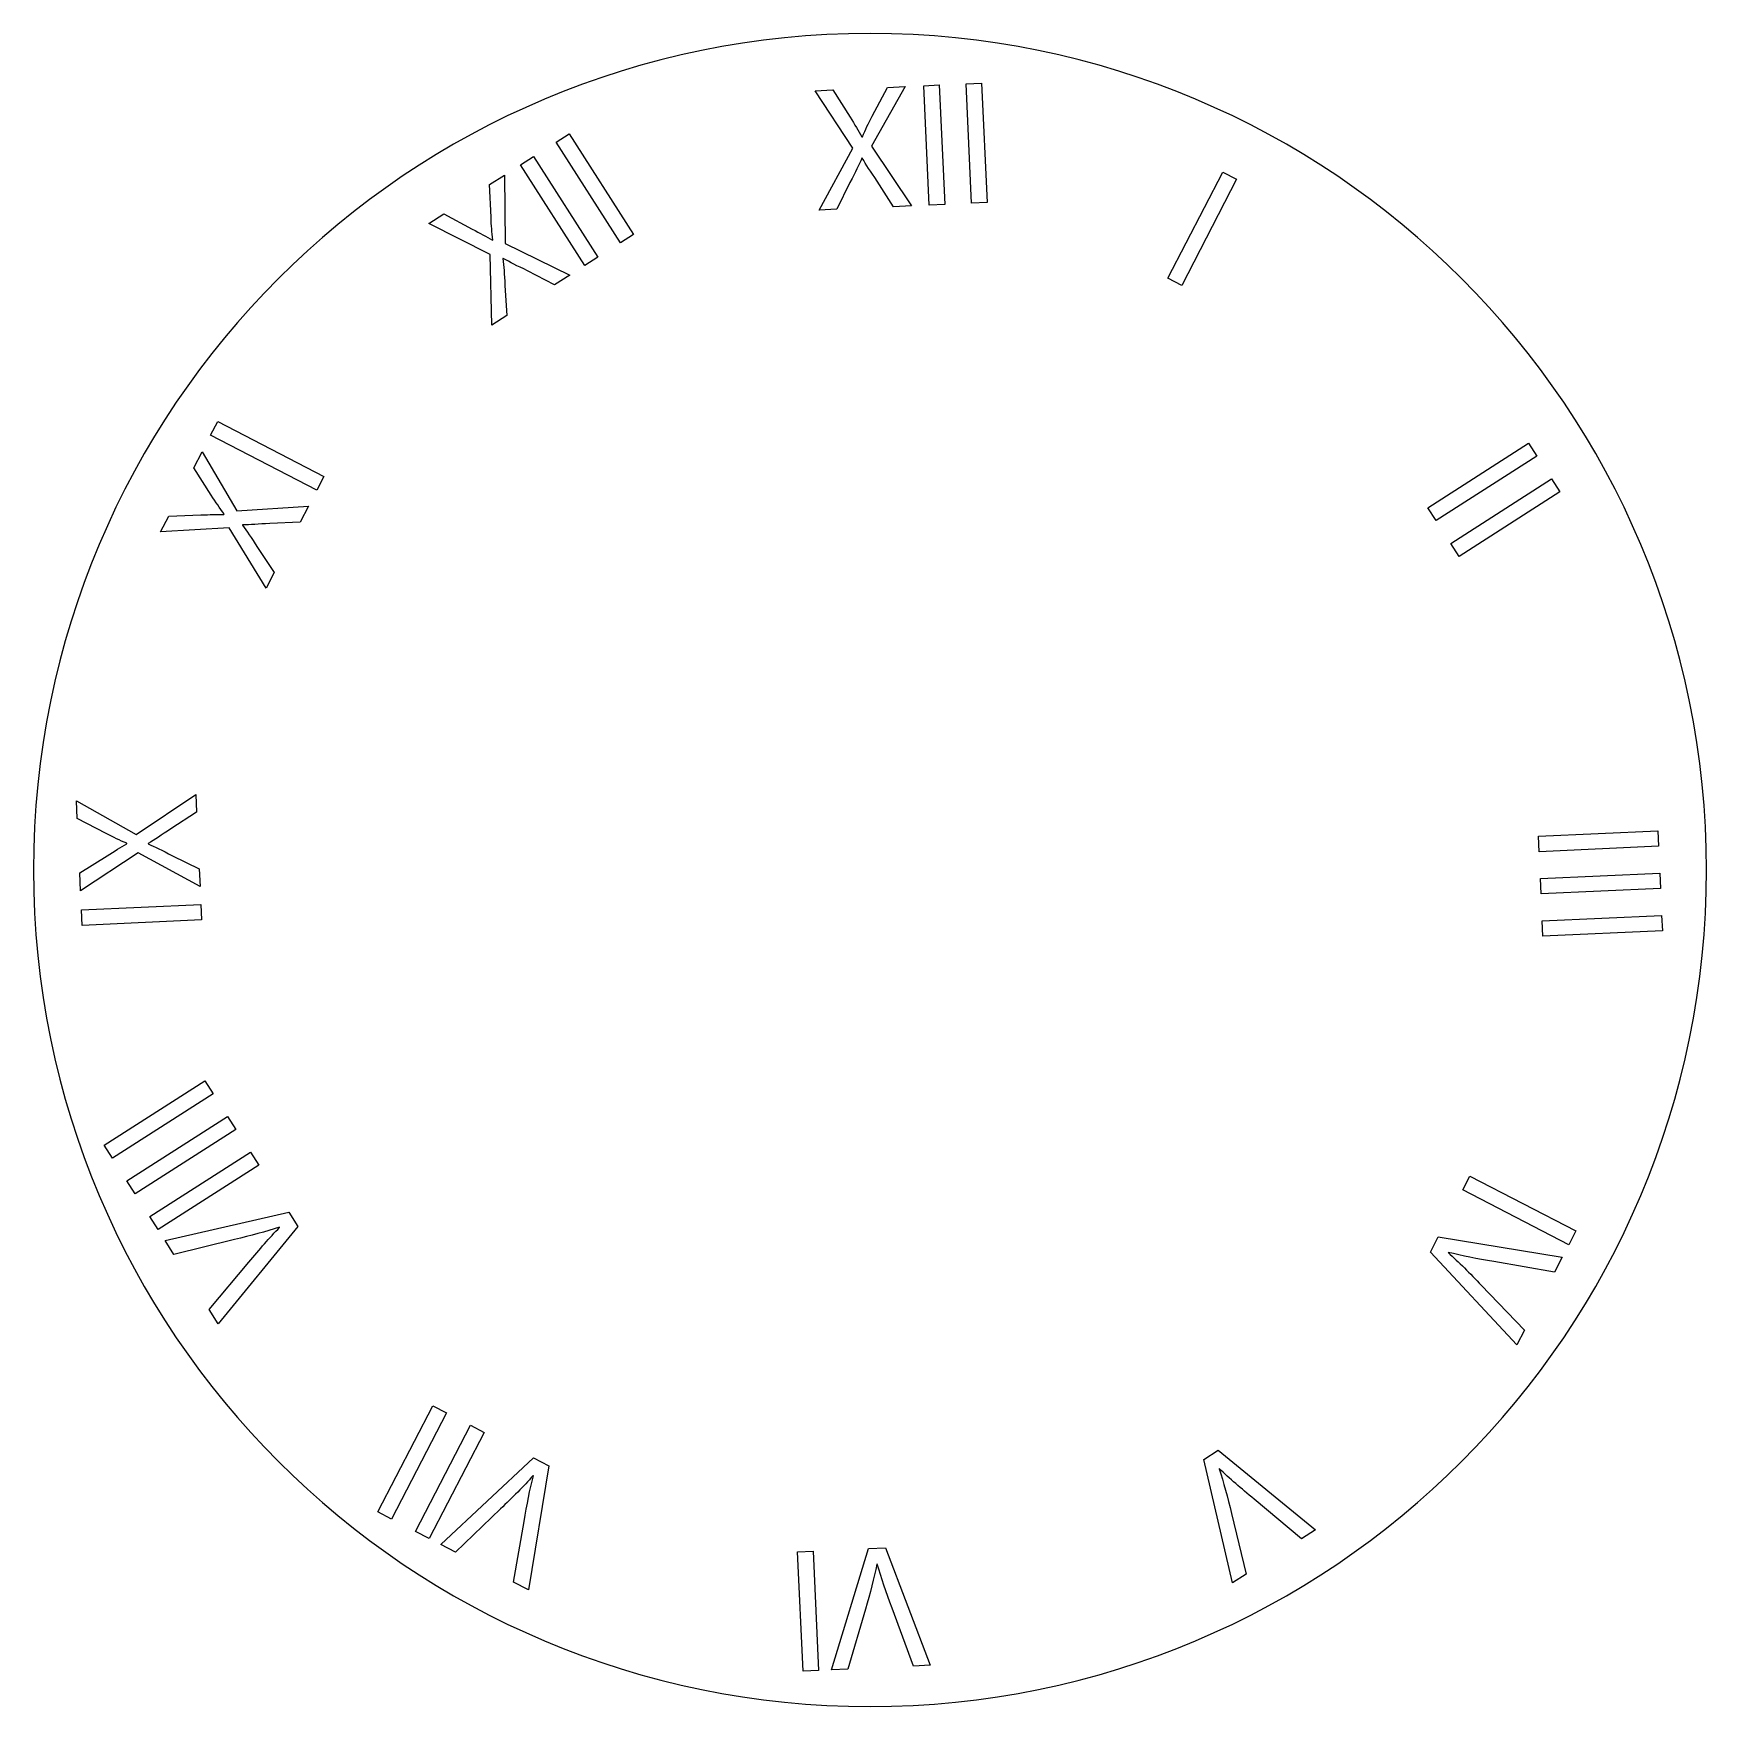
# Model space of a CAD drawing. Header units: centimetres. Extents: x -9 to 9, y -9 to 9.
import ezdxf

# ---------------------------------------------------------------- set-up
doc = ezdxf.new("R2010")
doc.units = ezdxf.units.CM
doc.header["$MEASUREMENT"] = 0
doc.layers.add('Camada 1', color=7, linetype='Continuous')

msp = doc.modelspace()

# ---------------------------------------------------------------- linework, layer by layer
at = {"layer": 'Camada 1'}
for points, knots in [([(-8.99057, 0.00013), (-8.99057, 4.96538), (-4.96525, 8.9907), (0, 8.9907), (0, 8.9907), (4.96525, 8.9907), (8.99057, 4.96538), (8.99057, 0.00013), (8.99057, 0.00013), (8.99057, -4.96538), (4.96525, -8.99073), (0, -8.99073), (0, -8.99073), (-4.96525, -8.99073), (-8.99057, -4.96538), (-8.99057, 0.00013)], [0, 0, 0, 0, 0.2, 0.2, 0.2, 0.2, 0.4, 0.4, 0.4, 0.4, 0.6, 0.6, 0.6, 0.6, 1, 1, 1, 1]), ([(1.03307, 8.4501), (1.03307, 8.4501), (1.09194, 7.16737), (1.09194, 7.16737), (1.09194, 7.16737), (1.09194, 7.16737), (1.25754, 7.17496), (1.25754, 7.17496), (1.25754, 7.17496), (1.25754, 7.17496), (1.19867, 8.45769), (1.19867, 8.45769), (1.19867, 8.45769), (1.19867, 8.45769), (1.03307, 8.4501), (1.03307, 8.4501)], [0, 0, 0, 0, 0.2, 0.2, 0.2, 0.2, 0.4, 0.4, 0.4, 0.4, 0.6, 0.6, 0.6, 0.6, 1, 1, 1, 1]), ([(0.445, 7.13769), (0.445, 7.13769), (0.01511, 7.77785), (0.01511, 7.77785), (0.01511, 7.77785), (0.01511, 7.77785), (0.37661, 8.41999), (0.37661, 8.41999), (0.37661, 8.41999), (0.37661, 8.41999), (0.18632, 8.41126), (0.18632, 8.41126), (0.18632, 8.41126), (0.18632, 8.41126), (0.025, 8.10252), (0.025, 8.10252), (0.025, 8.10252), (-0.01882, 8.01851), (-0.04847, 7.95803), (-0.08112, 7.88024), (-0.08112, 7.88024), (-0.08112, 7.88024), (-0.08686, 7.87998), (-0.08686, 7.87998), (-0.08686, 7.87998), (-0.12427, 7.94692), (-0.16338, 8.00997), (-0.21479, 8.09154), (-0.21479, 8.09154), (-0.21479, 8.09154), (-0.39799, 8.38446), (-0.39799, 8.38446), (-0.39799, 8.38446), (-0.39799, 8.38446), (-0.59024, 8.37565), (-0.59024, 8.37565), (-0.59024, 8.37565), (-0.59024, 8.37565), (-0.18432, 7.75917), (-0.18432, 7.75917), (-0.18432, 7.75917), (-0.18432, 7.75917), (-0.54661, 7.09221), (-0.54661, 7.09221), (-0.54661, 7.09221), (-0.54661, 7.09221), (-0.3563, 7.10094), (-0.3563, 7.10094), (-0.3563, 7.10094), (-0.3563, 7.10094), (-0.21507, 7.38968), (-0.21507, 7.38968), (-0.21507, 7.38968), (-0.15363, 7.50501), (-0.12061, 7.57521), (-0.08783, 7.65106), (-0.08783, 7.65106), (-0.08783, 7.65106), (-0.08402, 7.65125), (-0.08402, 7.65125), (-0.08402, 7.65125), (-0.04063, 7.57889), (0.00448, 7.51036), (0.07605, 7.40495), (0.07605, 7.40495), (0.07605, 7.40495), (0.25277, 7.12888), (0.25277, 7.12888), (0.25277, 7.12888), (0.25277, 7.12888), (0.445, 7.13769), (0.445, 7.13769)], [0, 0, 0, 0, 0.05263158, 0.05263158, 0.05263158, 0.05263158, 0.10526316, 0.10526316, 0.10526316, 0.10526316, 0.15789474, 0.15789474, 0.15789474, 0.15789474, 0.21052632, 0.21052632, 0.21052632, 0.21052632, 0.26315789, 0.26315789, 0.26315789, 0.26315789, 0.31578947, 0.31578947, 0.31578947, 0.31578947, 0.36842105, 0.36842105, 0.36842105, 0.36842105, 0.42105263, 0.42105263, 0.42105263, 0.42105263, 0.47368421, 0.47368421, 0.47368421, 0.47368421, 0.52631579, 0.52631579, 0.52631579, 0.52631579, 0.57894737, 0.57894737, 0.57894737, 0.57894737, 0.63157895, 0.63157895, 0.63157895, 0.63157895, 0.68421053, 0.68421053, 0.68421053, 0.68421053, 0.73684211, 0.73684211, 0.73684211, 0.73684211, 0.78947368, 0.78947368, 0.78947368, 0.78947368, 0.84210526, 0.84210526, 0.84210526, 0.84210526, 0.89473684, 0.89473684, 0.89473684, 0.89473684, 1, 1, 1, 1]), ([(0.57827, 8.42923), (0.57827, 8.42923), (0.63714, 7.1465), (0.63714, 7.1465), (0.63714, 7.1465), (0.63714, 7.1465), (0.80272, 7.15409), (0.80272, 7.15409), (0.80272, 7.15409), (0.80272, 7.15409), (0.74385, 8.43682), (0.74385, 8.43682), (0.74385, 8.43682), (0.74385, 8.43682), (0.57827, 8.42923), (0.57827, 8.42923)], [0, 0, 0, 0, 0.2, 0.2, 0.2, 0.2, 0.4, 0.4, 0.4, 0.4, 0.6, 0.6, 0.6, 0.6, 1, 1, 1, 1]), ([(-3.37386, 7.82288), (-3.37386, 7.82288), (-2.68152, 6.74142), (-2.68152, 6.74142), (-2.68152, 6.74142), (-2.68152, 6.74142), (-2.54193, 6.8308), (-2.54193, 6.8308), (-2.54193, 6.8308), (-2.54193, 6.8308), (-3.23427, 7.91226), (-3.23427, 7.91226), (-3.23427, 7.91226), (-3.23427, 7.91226), (-3.37386, 7.82288), (-3.37386, 7.82288)], [0, 0, 0, 0, 0.2, 0.2, 0.2, 0.2, 0.4, 0.4, 0.4, 0.4, 0.6, 0.6, 0.6, 0.6, 1, 1, 1, 1]), ([(-3.75732, 7.5774), (-3.75732, 7.5774), (-3.06498, 6.49594), (-3.06498, 6.49594), (-3.06498, 6.49594), (-3.06498, 6.49594), (-2.92541, 6.58529), (-2.92541, 6.58529), (-2.92541, 6.58529), (-2.92541, 6.58529), (-3.61772, 7.66675), (-3.61772, 7.66675), (-3.61772, 7.66675), (-3.61772, 7.66675), (-3.75732, 7.5774), (-3.75732, 7.5774)], [0, 0, 0, 0, 0.2, 0.2, 0.2, 0.2, 0.4, 0.4, 0.4, 0.4, 0.6, 0.6, 0.6, 0.6, 1, 1, 1, 1]), ([(-3.22699, 6.39225), (-3.22699, 6.39225), (-3.91935, 6.73171), (-3.91935, 6.73171), (-3.91935, 6.73171), (-3.91935, 6.73171), (-3.92734, 7.46857), (-3.92734, 7.46857), (-3.92734, 7.46857), (-3.92734, 7.46857), (-4.08778, 7.36586), (-4.08778, 7.36586), (-4.08778, 7.36586), (-4.08778, 7.36586), (-4.0731, 7.01783), (-4.0731, 7.01783), (-4.0731, 7.01783), (-4.06905, 6.92316), (-4.0645, 6.85593), (-4.05384, 6.77227), (-4.05384, 6.77227), (-4.05384, 6.77227), (-4.05868, 6.76917), (-4.05868, 6.76917), (-4.05868, 6.76917), (-4.12453, 6.80846), (-4.18997, 6.84349), (-4.27527, 6.88842), (-4.27527, 6.88842), (-4.27527, 6.88842), (-4.58039, 7.0505), (-4.58039, 7.0505), (-4.58039, 7.0505), (-4.58039, 7.0505), (-4.74245, 6.94676), (-4.74245, 6.94676), (-4.74245, 6.94676), (-4.74245, 6.94676), (-4.08266, 6.61585), (-4.08266, 6.61585), (-4.08266, 6.61585), (-4.08266, 6.61585), (-4.06295, 5.85708), (-4.06295, 5.85708), (-4.06295, 5.85708), (-4.06295, 5.85708), (-3.90248, 5.95982), (-3.90248, 5.95982), (-3.90248, 5.95982), (-3.90248, 5.95982), (-3.92457, 6.2805), (-3.92457, 6.2805), (-3.92457, 6.2805), (-3.92899, 6.41112), (-3.93547, 6.48841), (-3.94505, 6.57051), (-3.94505, 6.57051), (-3.94505, 6.57051), (-3.94185, 6.57255), (-3.94185, 6.57255), (-3.94185, 6.57255), (-3.86808, 6.53154), (-3.79479, 6.49479), (-3.68004, 6.43928), (-3.68004, 6.43928), (-3.68004, 6.43928), (-3.38902, 6.28852), (-3.38902, 6.28852), (-3.38902, 6.28852), (-3.38902, 6.28852), (-3.22699, 6.39225), (-3.22699, 6.39225)], [0, 0, 0, 0, 0.05263158, 0.05263158, 0.05263158, 0.05263158, 0.10526316, 0.10526316, 0.10526316, 0.10526316, 0.15789474, 0.15789474, 0.15789474, 0.15789474, 0.21052632, 0.21052632, 0.21052632, 0.21052632, 0.26315789, 0.26315789, 0.26315789, 0.26315789, 0.31578947, 0.31578947, 0.31578947, 0.31578947, 0.36842105, 0.36842105, 0.36842105, 0.36842105, 0.42105263, 0.42105263, 0.42105263, 0.42105263, 0.47368421, 0.47368421, 0.47368421, 0.47368421, 0.52631579, 0.52631579, 0.52631579, 0.52631579, 0.57894737, 0.57894737, 0.57894737, 0.57894737, 0.63157895, 0.63157895, 0.63157895, 0.63157895, 0.68421053, 0.68421053, 0.68421053, 0.68421053, 0.73684211, 0.73684211, 0.73684211, 0.73684211, 0.78947368, 0.78947368, 0.78947368, 0.78947368, 0.84210526, 0.84210526, 0.84210526, 0.84210526, 0.89473684, 0.89473684, 0.89473684, 0.89473684, 1, 1, 1, 1]), ([(3.79293, 7.49924), (3.79293, 7.49924), (3.20254, 6.35894), (3.20254, 6.35894), (3.20254, 6.35894), (3.20254, 6.35894), (3.34973, 6.28271), (3.34973, 6.28271), (3.34973, 6.28271), (3.34973, 6.28271), (3.94012, 7.42304), (3.94012, 7.42304), (3.94012, 7.42304), (3.94012, 7.42304), (3.79293, 7.49924), (3.79293, 7.49924)], [0, 0, 0, 0, 0.2, 0.2, 0.2, 0.2, 0.4, 0.4, 0.4, 0.4, 0.6, 0.6, 0.6, 0.6, 1, 1, 1, 1]), ([(-7.08612, 4.67193), (-7.08612, 4.67193), (-5.94579, 4.08154), (-5.94579, 4.08154), (-5.94579, 4.08154), (-5.94579, 4.08154), (-5.86959, 4.22873), (-5.86959, 4.22873), (-5.86959, 4.22873), (-5.86959, 4.22873), (-7.0099, 4.81909), (-7.0099, 4.81909), (-7.0099, 4.81909), (-7.0099, 4.81909), (-7.08612, 4.67193), (-7.08612, 4.67193)], [0, 0, 0, 0, 0.2, 0.2, 0.2, 0.2, 0.4, 0.4, 0.4, 0.4, 0.6, 0.6, 0.6, 0.6, 1, 1, 1, 1]), ([(7.07787, 4.58645), (7.07787, 4.58645), (5.99641, 3.89409), (5.99641, 3.89409), (5.99641, 3.89409), (5.99641, 3.89409), (6.08581, 3.75452), (6.08581, 3.75452), (6.08581, 3.75452), (6.08581, 3.75452), (7.16724, 4.44683), (7.16724, 4.44683), (7.16724, 4.44683), (7.16724, 4.44683), (7.07787, 4.58645), (7.07787, 4.58645)], [0, 0, 0, 0, 0.2, 0.2, 0.2, 0.2, 0.4, 0.4, 0.4, 0.4, 0.6, 0.6, 0.6, 0.6, 1, 1, 1, 1]), ([(-6.03425, 3.91073), (-6.03425, 3.91073), (-6.80358, 3.8585), (-6.80358, 3.8585), (-6.80358, 3.8585), (-6.80358, 3.8585), (-7.17894, 4.49263), (-7.17894, 4.49263), (-7.17894, 4.49263), (-7.17894, 4.49263), (-7.26654, 4.32346), (-7.26654, 4.32346), (-7.26654, 4.32346), (-7.26654, 4.32346), (-7.07982, 4.0294), (-7.07982, 4.0294), (-7.07982, 4.0294), (-7.02894, 3.94947), (-6.9914, 3.89351), (-6.94036, 3.82636), (-6.94036, 3.82636), (-6.94036, 3.82636), (-6.94303, 3.82125), (-6.94303, 3.82125), (-6.94303, 3.82125), (-7.01968, 3.82233), (-7.09387, 3.81998), (-7.1902, 3.81625), (-7.1902, 3.81625), (-7.1902, 3.81625), (-7.53548, 3.80408), (-7.53548, 3.80408), (-7.53548, 3.80408), (-7.53548, 3.80408), (-7.62396, 3.63321), (-7.62396, 3.63321), (-7.62396, 3.63321), (-7.62396, 3.63321), (-6.88712, 3.67652), (-6.88712, 3.67652), (-6.88712, 3.67652), (-6.88712, 3.67652), (-6.49067, 3.02927), (-6.49067, 3.02927), (-6.49067, 3.02927), (-6.49067, 3.02927), (-6.40307, 3.19847), (-6.40307, 3.19847), (-6.40307, 3.19847), (-6.40307, 3.19847), (-6.58248, 3.46514), (-6.58248, 3.46514), (-6.58248, 3.46514), (-6.65164, 3.57603), (-6.69591, 3.63974), (-6.74525, 3.70602), (-6.74525, 3.70602), (-6.74525, 3.70602), (-6.7435, 3.70938), (-6.7435, 3.70938), (-6.7435, 3.70938), (-6.65912, 3.71076), (-6.57726, 3.71557), (-6.45016, 3.72486), (-6.45016, 3.72486), (-6.45016, 3.72486), (-6.12274, 3.73984), (-6.12274, 3.73984), (-6.12274, 3.73984), (-6.12274, 3.73984), (-6.03425, 3.91073), (-6.03425, 3.91073)], [0, 0, 0, 0, 0.05263158, 0.05263158, 0.05263158, 0.05263158, 0.10526316, 0.10526316, 0.10526316, 0.10526316, 0.15789474, 0.15789474, 0.15789474, 0.15789474, 0.21052632, 0.21052632, 0.21052632, 0.21052632, 0.26315789, 0.26315789, 0.26315789, 0.26315789, 0.31578947, 0.31578947, 0.31578947, 0.31578947, 0.36842105, 0.36842105, 0.36842105, 0.36842105, 0.42105263, 0.42105263, 0.42105263, 0.42105263, 0.47368421, 0.47368421, 0.47368421, 0.47368421, 0.52631579, 0.52631579, 0.52631579, 0.52631579, 0.57894737, 0.57894737, 0.57894737, 0.57894737, 0.63157895, 0.63157895, 0.63157895, 0.63157895, 0.68421053, 0.68421053, 0.68421053, 0.68421053, 0.73684211, 0.73684211, 0.73684211, 0.73684211, 0.78947368, 0.78947368, 0.78947368, 0.78947368, 0.84210526, 0.84210526, 0.84210526, 0.84210526, 0.89473684, 0.89473684, 0.89473684, 0.89473684, 1, 1, 1, 1]), ([(7.32335, 4.20299), (7.32335, 4.20299), (6.24189, 3.51065), (6.24189, 3.51065), (6.24189, 3.51065), (6.24189, 3.51065), (6.33127, 3.37108), (6.33127, 3.37108), (6.33127, 3.37108), (6.33127, 3.37108), (7.4127, 4.06339), (7.4127, 4.06339), (7.4127, 4.06339), (7.4127, 4.06339), (7.32335, 4.20299), (7.32335, 4.20299)], [0, 0, 0, 0, 0.2, 0.2, 0.2, 0.2, 0.4, 0.4, 0.4, 0.4, 0.6, 0.6, 0.6, 0.6, 1, 1, 1, 1]), ([(-7.24551, 0.81283), (-7.24551, 0.81283), (-7.88567, 0.38296), (-7.88567, 0.38296), (-7.88567, 0.38296), (-7.88567, 0.38296), (-8.52781, 0.74443), (-8.52781, 0.74443), (-8.52781, 0.74443), (-8.52781, 0.74443), (-8.51908, 0.55414), (-8.51908, 0.55414), (-8.51908, 0.55414), (-8.51908, 0.55414), (-8.21034, 0.39282), (-8.21034, 0.39282), (-8.21034, 0.39282), (-8.12633, 0.349), (-8.06585, 0.31935), (-7.98806, 0.28667), (-7.98806, 0.28667), (-7.98806, 0.28667), (-7.9878, 0.28095), (-7.9878, 0.28095), (-7.9878, 0.28095), (-8.05474, 0.24356), (-8.11779, 0.20443), (-8.19936, 0.15302), (-8.19936, 0.15302), (-8.19936, 0.15302), (-8.49228, -0.03018), (-8.49228, -0.03018), (-8.49228, -0.03018), (-8.49228, -0.03018), (-8.48347, -0.22243), (-8.48347, -0.22243), (-8.48347, -0.22243), (-8.48347, -0.22243), (-7.86702, 0.18349), (-7.86702, 0.18349), (-7.86702, 0.18349), (-7.86702, 0.18349), (-7.20006, -0.17878), (-7.20006, -0.17878), (-7.20006, -0.17878), (-7.20006, -0.17878), (-7.20879, 0.01153), (-7.20879, 0.01153), (-7.20879, 0.01153), (-7.20879, 0.01153), (-7.49753, 0.15276), (-7.49753, 0.15276), (-7.49753, 0.15276), (-7.61286, 0.2142), (-7.68306, 0.24724), (-7.75891, 0.28), (-7.75891, 0.28), (-7.75891, 0.28), (-7.7591, 0.28381), (-7.7591, 0.28381), (-7.7591, 0.28381), (-7.68671, 0.32723), (-7.61821, 0.37231), (-7.5128, 0.44388), (-7.5128, 0.44388), (-7.5128, 0.44388), (-7.23673, 0.62057), (-7.23673, 0.62057), (-7.23673, 0.62057), (-7.23673, 0.62057), (-7.24551, 0.81283), (-7.24551, 0.81283)], [0, 0, 0, 0, 0.05263158, 0.05263158, 0.05263158, 0.05263158, 0.10526316, 0.10526316, 0.10526316, 0.10526316, 0.15789474, 0.15789474, 0.15789474, 0.15789474, 0.21052632, 0.21052632, 0.21052632, 0.21052632, 0.26315789, 0.26315789, 0.26315789, 0.26315789, 0.31578947, 0.31578947, 0.31578947, 0.31578947, 0.36842105, 0.36842105, 0.36842105, 0.36842105, 0.42105263, 0.42105263, 0.42105263, 0.42105263, 0.47368421, 0.47368421, 0.47368421, 0.47368421, 0.52631579, 0.52631579, 0.52631579, 0.52631579, 0.57894737, 0.57894737, 0.57894737, 0.57894737, 0.63157895, 0.63157895, 0.63157895, 0.63157895, 0.68421053, 0.68421053, 0.68421053, 0.68421053, 0.73684211, 0.73684211, 0.73684211, 0.73684211, 0.78947368, 0.78947368, 0.78947368, 0.78947368, 0.84210526, 0.84210526, 0.84210526, 0.84210526, 0.89473684, 0.89473684, 0.89473684, 0.89473684, 1, 1, 1, 1]), ([(8.4663, 0.42138), (8.4663, 0.42138), (7.1836, 0.36254), (7.1836, 0.36254), (7.1836, 0.36254), (7.1836, 0.36254), (7.19119, 0.19694), (7.19119, 0.19694), (7.19119, 0.19694), (7.19119, 0.19694), (8.47389, 0.25581), (8.47389, 0.25581), (8.47389, 0.25581), (8.47389, 0.25581), (8.4663, 0.42138), (8.4663, 0.42138)], [0, 0, 0, 0, 0.2, 0.2, 0.2, 0.2, 0.4, 0.4, 0.4, 0.4, 0.6, 0.6, 0.6, 0.6, 1, 1, 1, 1]), ([(8.48717, -0.03342), (8.48717, -0.03342), (7.20444, -0.09229), (7.20444, -0.09229), (7.20444, -0.09229), (7.20444, -0.09229), (7.21203, -0.25787), (7.21203, -0.25787), (7.21203, -0.25787), (7.21203, -0.25787), (8.49476, -0.199), (8.49476, -0.199), (8.49476, -0.199), (8.49476, -0.199), (8.48717, -0.03342), (8.48717, -0.03342)], [0, 0, 0, 0, 0.2, 0.2, 0.2, 0.2, 0.4, 0.4, 0.4, 0.4, 0.6, 0.6, 0.6, 0.6, 1, 1, 1, 1]), ([(-8.46635, -0.59534), (-8.46635, -0.59534), (-7.18362, -0.5365), (-7.18362, -0.5365), (-7.18362, -0.5365), (-7.18362, -0.5365), (-7.19121, -0.3709), (-7.19121, -0.3709), (-7.19121, -0.3709), (-7.19121, -0.3709), (-8.47394, -0.42977), (-8.47394, -0.42977), (-8.47394, -0.42977), (-8.47394, -0.42977), (-8.46635, -0.59534), (-8.46635, -0.59534)], [0, 0, 0, 0, 0.2, 0.2, 0.2, 0.2, 0.4, 0.4, 0.4, 0.4, 0.6, 0.6, 0.6, 0.6, 1, 1, 1, 1]), ([(8.50805, -0.48826), (8.50805, -0.48826), (7.2253, -0.54713), (7.2253, -0.54713), (7.2253, -0.54713), (7.2253, -0.54713), (7.23289, -0.71271), (7.23289, -0.71271), (7.23289, -0.71271), (7.23289, -0.71271), (8.51564, -0.65384), (8.51564, -0.65384), (8.51564, -0.65384), (8.51564, -0.65384), (8.50805, -0.48826), (8.50805, -0.48826)], [0, 0, 0, 0, 0.2, 0.2, 0.2, 0.2, 0.4, 0.4, 0.4, 0.4, 0.6, 0.6, 0.6, 0.6, 1, 1, 1, 1]), ([(-8.14197, -3.09824), (-8.14197, -3.09824), (-7.06051, -2.40593), (-7.06051, -2.40593), (-7.06051, -2.40593), (-7.06051, -2.40593), (-7.14986, -2.26634), (-7.14986, -2.26634), (-7.14986, -2.26634), (-7.14986, -2.26634), (-8.23132, -2.95868), (-8.23132, -2.95868), (-8.23132, -2.95868), (-8.23132, -2.95868), (-8.14197, -3.09824), (-8.14197, -3.09824)], [0, 0, 0, 0, 0.2, 0.2, 0.2, 0.2, 0.4, 0.4, 0.4, 0.4, 0.6, 0.6, 0.6, 0.6, 1, 1, 1, 1]), ([(-7.89646, -3.48171), (-7.89646, -3.48171), (-6.815, -2.78937), (-6.815, -2.78937), (-6.815, -2.78937), (-6.815, -2.78937), (-6.90438, -2.64978), (-6.90438, -2.64978), (-6.90438, -2.64978), (-6.90438, -2.64978), (-7.98584, -3.34212), (-7.98584, -3.34212), (-7.98584, -3.34212), (-7.98584, -3.34212), (-7.89646, -3.48171), (-7.89646, -3.48171)], [0, 0, 0, 0, 0.2, 0.2, 0.2, 0.2, 0.4, 0.4, 0.4, 0.4, 0.6, 0.6, 0.6, 0.6, 1, 1, 1, 1]), ([(-7.65101, -3.86519), (-7.65101, -3.86519), (-6.56955, -3.17283), (-6.56955, -3.17283), (-6.56955, -3.17283), (-6.56955, -3.17283), (-6.6589, -3.03326), (-6.6589, -3.03326), (-6.6589, -3.03326), (-6.6589, -3.03326), (-7.74036, -3.72557), (-7.74036, -3.72557), (-7.74036, -3.72557), (-7.74036, -3.72557), (-7.65101, -3.86519), (-7.65101, -3.86519)], [0, 0, 0, 0, 0.2, 0.2, 0.2, 0.2, 0.4, 0.4, 0.4, 0.4, 0.6, 0.6, 0.6, 0.6, 1, 1, 1, 1]), ([(7.58621, -3.87985), (7.58621, -3.87985), (6.44591, -3.28946), (6.44591, -3.28946), (6.44591, -3.28946), (6.44591, -3.28946), (6.36968, -3.43665), (6.36968, -3.43665), (6.36968, -3.43665), (6.36968, -3.43665), (7.51001, -4.02704), (7.51001, -4.02704), (7.51001, -4.02704), (7.51001, -4.02704), (7.58621, -3.87985), (7.58621, -3.87985)], [0, 0, 0, 0, 0.2, 0.2, 0.2, 0.2, 0.4, 0.4, 0.4, 0.4, 0.6, 0.6, 0.6, 0.6, 1, 1, 1, 1]), ([(-6.24705, -3.67657), (-6.24705, -3.67657), (-7.57605, -3.98224), (-7.57605, -3.98224), (-7.57605, -3.98224), (-7.57605, -3.98224), (-7.48054, -4.13144), (-7.48054, -4.13144), (-7.48054, -4.13144), (-7.48054, -4.13144), (-6.82914, -3.97232), (-6.82914, -3.97232), (-6.82914, -3.97232), (-6.65711, -3.93004), (-6.49198, -3.88768), (-6.34731, -3.83804), (-6.34731, -3.83804), (-6.34731, -3.83804), (-6.34525, -3.84124), (-6.34525, -3.84124), (-6.34525, -3.84124), (-6.45352, -3.95125), (-6.5594, -4.07561), (-6.67564, -4.2156), (-6.67564, -4.2156), (-6.67564, -4.2156), (-7.10048, -4.72513), (-7.10048, -4.72513), (-7.10048, -4.72513), (-7.10048, -4.72513), (-7.00393, -4.87592), (-7.00393, -4.87592), (-7.00393, -4.87592), (-7.00393, -4.87592), (-6.14845, -3.8306), (-6.14845, -3.8306), (-6.14845, -3.8306), (-6.14845, -3.8306), (-6.24705, -3.67657), (-6.24705, -3.67657)], [0, 0, 0, 0, 0.09090909, 0.09090909, 0.09090909, 0.09090909, 0.18181818, 0.18181818, 0.18181818, 0.18181818, 0.27272727, 0.27272727, 0.27272727, 0.27272727, 0.36363636, 0.36363636, 0.36363636, 0.36363636, 0.45454545, 0.45454545, 0.45454545, 0.45454545, 0.54545455, 0.54545455, 0.54545455, 0.54545455, 0.63636364, 0.63636364, 0.63636364, 0.63636364, 0.72727273, 0.72727273, 0.72727273, 0.72727273, 0.81818182, 0.81818182, 0.81818182, 0.81818182, 1, 1, 1, 1]), ([(6.02284, -4.1066), (6.02284, -4.1066), (6.95203, -5.10474), (6.95203, -5.10474), (6.95203, -5.10474), (6.95203, -5.10474), (7.0335, -4.94742), (7.0335, -4.94742), (7.0335, -4.94742), (7.0335, -4.94742), (6.56998, -4.46286), (6.56998, -4.46286), (6.56998, -4.46286), (6.44737, -4.33501), (6.32807, -4.21317), (6.21277, -4.11271), (6.21277, -4.11271), (6.21277, -4.11271), (6.21452, -4.10932), (6.21452, -4.10932), (6.21452, -4.10932), (6.3639, -4.14808), (6.52459, -4.17761), (6.70392, -4.20825), (6.70392, -4.20825), (6.70392, -4.20825), (7.3576, -4.32141), (7.3576, -4.32141), (7.3576, -4.32141), (7.3576, -4.32141), (7.43991, -4.1624), (7.43991, -4.1624), (7.43991, -4.1624), (7.43991, -4.1624), (6.10689, -3.9442), (6.10689, -3.9442), (6.10689, -3.9442), (6.10689, -3.9442), (6.02284, -4.1066), (6.02284, -4.1066)], [0, 0, 0, 0, 0.09090909, 0.09090909, 0.09090909, 0.09090909, 0.18181818, 0.18181818, 0.18181818, 0.18181818, 0.27272727, 0.27272727, 0.27272727, 0.27272727, 0.36363636, 0.36363636, 0.36363636, 0.36363636, 0.45454545, 0.45454545, 0.45454545, 0.45454545, 0.54545455, 0.54545455, 0.54545455, 0.54545455, 0.63636364, 0.63636364, 0.63636364, 0.63636364, 0.72727273, 0.72727273, 0.72727273, 0.72727273, 0.81818182, 0.81818182, 0.81818182, 0.81818182, 1, 1, 1, 1]), ([(-5.14115, -6.97516), (-5.14115, -6.97516), (-4.55076, -5.83483), (-4.55076, -5.83483), (-4.55076, -5.83483), (-4.55076, -5.83483), (-4.69795, -5.75863), (-4.69795, -5.75863), (-4.69795, -5.75863), (-4.69795, -5.75863), (-5.28834, -6.89896), (-5.28834, -6.89896), (-5.28834, -6.89896), (-5.28834, -6.89896), (-5.14115, -6.97516), (-5.14115, -6.97516)], [0, 0, 0, 0, 0.2, 0.2, 0.2, 0.2, 0.4, 0.4, 0.4, 0.4, 0.6, 0.6, 0.6, 0.6, 1, 1, 1, 1]), ([(-4.73684, -7.1845), (-4.73684, -7.1845), (-4.14645, -6.04417), (-4.14645, -6.04417), (-4.14645, -6.04417), (-4.14645, -6.04417), (-4.29364, -5.96797), (-4.29364, -5.96797), (-4.29364, -5.96797), (-4.29364, -5.96797), (-4.88403, -7.10827), (-4.88403, -7.10827), (-4.88403, -7.10827), (-4.88403, -7.10827), (-4.73684, -7.1845), (-4.73684, -7.1845)], [0, 0, 0, 0, 0.2, 0.2, 0.2, 0.2, 0.4, 0.4, 0.4, 0.4, 0.6, 0.6, 0.6, 0.6, 1, 1, 1, 1]), ([(3.58952, -6.33399), (3.58952, -6.33399), (3.89517, -7.66299), (3.89517, -7.66299), (3.89517, -7.66299), (3.89517, -7.66299), (4.0444, -7.56748), (4.0444, -7.56748), (4.0444, -7.56748), (4.0444, -7.56748), (3.88525, -6.91608), (3.88525, -6.91608), (3.88525, -6.91608), (3.843, -6.74407), (3.80064, -6.57892), (3.75097, -6.43422), (3.75097, -6.43422), (3.75097, -6.43422), (3.75417, -6.43218), (3.75417, -6.43218), (3.75417, -6.43218), (3.86418, -6.54045), (3.98856, -6.64636), (4.12856, -6.76257), (4.12856, -6.76257), (4.12856, -6.76257), (4.63807, -7.18741), (4.63807, -7.18741), (4.63807, -7.18741), (4.63807, -7.18741), (4.78888, -7.09089), (4.78888, -7.09089), (4.78888, -7.09089), (4.78888, -7.09089), (3.74356, -6.23539), (3.74356, -6.23539), (3.74356, -6.23539), (3.74356, -6.23539), (3.58952, -6.33399), (3.58952, -6.33399)], [0, 0, 0, 0, 0.09090909, 0.09090909, 0.09090909, 0.09090909, 0.18181818, 0.18181818, 0.18181818, 0.18181818, 0.27272727, 0.27272727, 0.27272727, 0.27272727, 0.36363636, 0.36363636, 0.36363636, 0.36363636, 0.45454545, 0.45454545, 0.45454545, 0.45454545, 0.54545455, 0.54545455, 0.54545455, 0.54545455, 0.63636364, 0.63636364, 0.63636364, 0.63636364, 0.72727273, 0.72727273, 0.72727273, 0.72727273, 0.81818182, 0.81818182, 0.81818182, 0.81818182, 1, 1, 1, 1]), ([(-3.61527, -6.3192), (-3.61527, -6.3192), (-4.61341, -7.24839), (-4.61341, -7.24839), (-4.61341, -7.24839), (-4.61341, -7.24839), (-4.45606, -7.32986), (-4.45606, -7.32986), (-4.45606, -7.32986), (-4.45606, -7.32986), (-3.9715, -6.86634), (-3.9715, -6.86634), (-3.9715, -6.86634), (-3.84365, -6.74371), (-3.72181, -6.62443), (-3.62135, -6.50913), (-3.62135, -6.50913), (-3.62135, -6.50913), (-3.61799, -6.51085), (-3.61799, -6.51085), (-3.61799, -6.51085), (-3.65673, -6.66029), (-3.68625, -6.82094), (-3.71692, -7.00028), (-3.71692, -7.00028), (-3.71692, -7.00028), (-3.83011, -7.65393), (-3.83011, -7.65393), (-3.83011, -7.65393), (-3.83011, -7.65393), (-3.67107, -7.73627), (-3.67107, -7.73627), (-3.67107, -7.73627), (-3.67107, -7.73627), (-3.45287, -6.40325), (-3.45287, -6.40325), (-3.45287, -6.40325), (-3.45287, -6.40325), (-3.61527, -6.3192), (-3.61527, -6.3192)], [0, 0, 0, 0, 0.09090909, 0.09090909, 0.09090909, 0.09090909, 0.18181818, 0.18181818, 0.18181818, 0.18181818, 0.27272727, 0.27272727, 0.27272727, 0.27272727, 0.36363636, 0.36363636, 0.36363636, 0.36363636, 0.45454545, 0.45454545, 0.45454545, 0.45454545, 0.54545455, 0.54545455, 0.54545455, 0.54545455, 0.63636364, 0.63636364, 0.63636364, 0.63636364, 0.72727273, 0.72727273, 0.72727273, 0.72727273, 0.81818182, 0.81818182, 0.81818182, 0.81818182, 1, 1, 1, 1]), ([(-0.55348, -8.60197), (-0.55348, -8.60197), (-0.61235, -7.31924), (-0.61235, -7.31924), (-0.61235, -7.31924), (-0.61235, -7.31924), (-0.77793, -7.32683), (-0.77793, -7.32683), (-0.77793, -7.32683), (-0.77793, -7.32683), (-0.71906, -8.60958), (-0.71906, -8.60958), (-0.71906, -8.60958), (-0.71906, -8.60958), (-0.55348, -8.60197), (-0.55348, -8.60197)], [0, 0, 0, 0, 0.2, 0.2, 0.2, 0.2, 0.4, 0.4, 0.4, 0.4, 0.6, 0.6, 0.6, 0.6, 1, 1, 1, 1]), ([(-0.01482, -7.29181), (-0.01482, -7.29181), (-0.41463, -8.59557), (-0.41463, -8.59557), (-0.41463, -8.59557), (-0.41463, -8.59557), (-0.23765, -8.58745), (-0.23765, -8.58745), (-0.23765, -8.58745), (-0.23765, -8.58745), (-0.04974, -7.94375), (-0.04974, -7.94375), (-0.04974, -7.94375), (-0.00034, -7.77365), (0.04556, -7.60942), (0.07488, -7.45932), (0.07488, -7.45932), (0.07488, -7.45932), (0.07869, -7.45913), (0.07869, -7.45913), (0.07869, -7.45913), (0.11986, -7.60791), (0.17463, -7.76179), (0.23776, -7.93244), (0.23776, -7.93244), (0.23776, -7.93244), (0.46657, -8.55514), (0.46657, -8.55514), (0.46657, -8.55514), (0.46657, -8.55514), (0.64548, -8.54691), (0.64548, -8.54691), (0.64548, -8.54691), (0.64548, -8.54691), (0.16791, -7.28339), (0.16791, -7.28339), (0.16791, -7.28339), (0.16791, -7.28339), (-0.01482, -7.29181), (-0.01482, -7.29181)], [0, 0, 0, 0, 0.09090909, 0.09090909, 0.09090909, 0.09090909, 0.18181818, 0.18181818, 0.18181818, 0.18181818, 0.27272727, 0.27272727, 0.27272727, 0.27272727, 0.36363636, 0.36363636, 0.36363636, 0.36363636, 0.45454545, 0.45454545, 0.45454545, 0.45454545, 0.54545455, 0.54545455, 0.54545455, 0.54545455, 0.63636364, 0.63636364, 0.63636364, 0.63636364, 0.72727273, 0.72727273, 0.72727273, 0.72727273, 0.81818182, 0.81818182, 0.81818182, 0.81818182, 1, 1, 1, 1])]:
    msp.add_open_spline(points, degree=3, knots=knots, dxfattribs=at)

doc.saveas('drawing.dxf')
